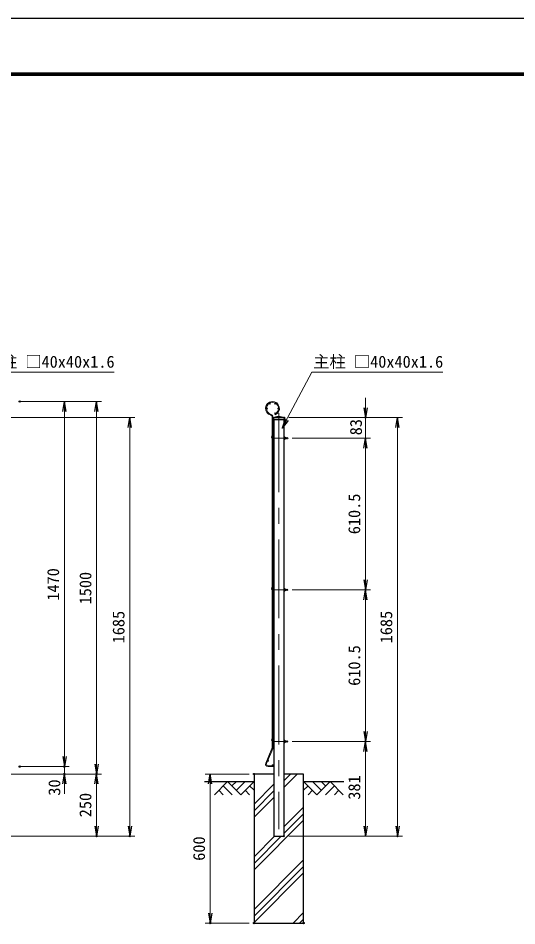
# Model space of a CAD drawing. Units: millimetres, scale not verified. Extents: x -4200 to 4200, y -2970 to 2970.
# Drawn here: x -731 to 1279, y -685 to 2970 of the extents above; entities that cross this region are included whole.
import ezdxf
from ezdxf.enums import TextEntityAlignment as Align

# ---------------------------------------------------------------- set-up
doc = ezdxf.new("R2010")
doc.units = ezdxf.units.MM
doc.header["$LTSCALE"] = 10
doc.header["$PDMODE"] = 32
doc.header["$PDSIZE"] = 5
doc.linetypes.add('USER1', pattern=[50.8, 31.75, -6.35, 6.35, -6.35])
for name, color, linetype, lineweight in [('0-1_D-BGD', 7, 'Continuous', 25), ('0-2_D-STR4', 7, 'Continuous', 25), ('0-3_D-STR-DIM', 7, 'Continuous', 13), ('0-4_D-STR3', 3, 'Continuous', 13), ('0-5_D-BMK', 2, 'USER1', 13), ('0-6_D-STR1', 1, 'Continuous', 25), ('0-7_D-STR2', 7, 'Continuous', 13), ('0-8_D-DCR-HCH', 7, 'Continuous', 13), ('0-9_0', 7, 'Continuous', 25), ('0-B_D-STR-TXT', 7, 'Continuous', 25), ('0-C_D-TTL', 7, 'Continuous', 25)]:
    doc.layers.add(name, color=color, linetype=linetype, lineweight=lineweight)
doc.layers.add('0-A_Defpoints', color=7, linetype='Continuous')
doc.styles.add('ＭＳ ゴシック', font='')
doc.styles.get('ＭＳ ゴシック').set_extended_font_data('MS Gothic')

# ---------------------------------------------------------------- blocks, each defined once
blk = doc.blocks.new('_Open')
at = {"layer": '0-9_0'}
blk.add_line((-10, 1.667), (0, 0), dxfattribs=at)
blk.add_lwpolyline([(-10, -1.667), (0, 0), (-10, 0)], dxfattribs=at)

msp = doc.modelspace()

# ---------------------------------------------------------------- linework, layer by layer
at = {"layer": '0-1_D-BGD'}
for p, q in [((19.37, -103.62), (219.37, -103.62)), ((419.37, -103.62), (581.9, -103.62))]:
    msp.add_line(p, q, dxfattribs=at)
at = {"layer": '0-2_D-STR4'}
msp.add_lwpolyline([(299.37, -73.62), (219.37, -73.62), (219.37, -673.62), (419.37, -673.62), (419.37, -73.62), (339.37, -73.62)], dxfattribs=at)
at = {"layer": '0-3_D-STR-DIM'}
for p, q in [((-724.99, 1426.38), (-524.99, 1426.38)), ((-704.99, 1426.38), (-394.99, 1426.38)), ((668.56, 1401.38), (668.56, 1441.38)), ((-959.45, 1361.38), (-261.49, 1361.38)), ((-544.99, 1386.38), (-544.99, -3.62)), ((-414.99, 1386.38), (-414.99, -33.62)), ((360.37, 1361.38), (688.56, 1361.38)), ((360.37, 1361.38), (817.56, 1361.38)), ((668.56, 1278.38), (668.56, 1361.38)), ((-281.49, 1321.38), (-281.49, -283.62)), ((797.56, 1321.38), (797.56, -283.62)), ((372.7, 1278.38), (688.56, 1278.38)), ((372.7, 1278.38), (688.56, 1278.38)), ((668.56, 1238.38), (668.56, 1198.38)), ((668.56, 1238.38), (668.56, 707.88)), ((372.7, 667.88), (688.56, 667.88)), ((372.7, 667.88), (688.56, 667.88)), ((668.56, 627.88), (668.56, 97.38)), ((372.7, 57.38), (688.56, 57.38)), ((372.7, 57.38), (688.56, 57.38)), ((-544.99, -3.62), (-544.99, 36.38)), ((668.56, -283.62), (668.56, 17.38)), ((-724.99, -43.62), (-524.99, -43.62)), ((-704.99, -43.62), (-524.99, -43.62)), ((-544.99, -43.62), (-544.99, -73.62)), ((-880.45, -73.62), (-524.99, -73.62)), ((-880.45, -73.62), (-394.99, -73.62)), ((-860.45, -73.62), (-394.99, -73.62)), ((199.37, -73.62), (22.97, -73.62)), ((-544.99, -113.62), (-544.99, -153.62)), ((-414.99, -113.62), (-414.99, -283.62)), ((42.97, -113.62), (42.97, -633.62)), ((-960.45, -323.62), (-394.99, -323.62)), ((-960.45, -323.62), (-261.49, -323.62)), ((359.37, -323.62), (688.56, -323.62)), ((359.37, -323.62), (817.56, -323.62)), ((199.37, -673.62), (22.97, -673.62))]:
    msp.add_line(p, q, dxfattribs=at)
at = {"layer": '0-4_D-STR3'}
for p, q in [((291.74, 1288.27), (292.17, 1288.84)), ((298.87, 1289.09), (295.77, 1291.43)), ((295.89, 1285.14), (298.87, 1289.09)), ((297.97, 1280.98), (299.37, 1280.98)), ((343.5, 1283.9), (339.37, 1283.9)), ((339.37, 1283.9), (339.37, 1272.85)), ((343.5, 1281.14), (339.37, 1281.14)), ((344, 1282.53), (344, 1274.04)), ((297.97, 1275.78), (299.37, 1275.78)), ((343.5, 1275.61), (339.37, 1275.61)), ((343.5, 1272.85), (339.37, 1272.85)), ((344, 1275.78), (348.01, 1275.78)), ((291.74, 677.77), (292.17, 678.34)), ((298.87, 678.59), (295.77, 680.93)), ((295.89, 674.64), (298.87, 678.59)), ((297.97, 670.48), (299.37, 670.48)), ((297.97, 665.28), (299.37, 665.28)), ((343.5, 673.4), (339.37, 673.4)), ((339.37, 673.4), (339.37, 662.35)), ((343.5, 670.64), (339.37, 670.64)), ((343.5, 665.11), (339.37, 665.11)), ((343.5, 662.35), (339.37, 662.35)), ((344, 672.03), (344, 663.54)), ((344, 665.28), (348.01, 665.28)), ((291.74, 67.27), (292.17, 67.84)), ((298.87, 68.09), (295.77, 70.43)), ((295.89, 64.14), (298.87, 68.09)), ((297.97, 59.98), (299.37, 59.98)), ((297.97, 54.78), (299.37, 54.78)), ((339.37, 62.9), (339.37, 51.85)), ((343.5, 62.9), (339.37, 62.9)), ((343.5, 60.14), (339.37, 60.14)), ((343.5, 54.61), (339.37, 54.61)), ((343.5, 51.85), (339.37, 51.85)), ((344, 61.53), (344, 53.04)), ((344, 54.78), (348.01, 54.78))]:
    msp.add_line(p, q, dxfattribs=at)
for points in [[(344, 1280.98), (348.01, 1280.98), (348.01, 1275.78)], [(344, 670.48), (348.01, 670.48), (348.01, 665.28)], [(344, 59.98), (348.01, 59.98), (348.01, 54.78)]]:
    msp.add_lwpolyline(points, dxfattribs=at)
for centre, radius, start, end in [((297.97, 1283.58), 7.8, 143, 221.96156), ((297.97, 1283.58), 2.6, 143, 147.797), ((297.97, 1283.58), 2.6, 212.203, 270), ((336.12, 1278.38), 7.88, 339.48158, 20.51842), ((341.85, 1282.52), 2.16, 320.19668, 39.80332), ((344.97, 1278.38), 4, 319.4584, 40.5416), ((297.97, 1283.58), 7.8, 253.6171, 270), ((339.34, 1275.59), 0.031, 40.87793, 319.12207), ((341.88, 1274.23), 2.13, 319.53759, 40.46241), ((297.97, 673.08), 7.8, 143, 221.96156), ((297.97, 673.08), 2.6, 143, 147.797), ((297.97, 673.08), 2.6, 212.203, 270), ((297.97, 673.08), 7.8, 253.6171, 270), ((339.34, 665.09), 0.031, 40.87793, 319.12207), ((336.12, 667.88), 7.88, 339.48158, 20.51842), ((341.88, 663.73), 2.13, 319.53759, 40.46241), ((341.85, 672.02), 2.16, 320.19668, 39.80332), ((344.97, 667.88), 4, 319.4584, 40.5416), ((297.97, 62.58), 7.8, 143, 221.96156), ((297.97, 62.58), 2.6, 143, 147.797), ((297.97, 62.58), 2.6, 212.203, 270), ((297.97, 62.58), 7.8, 253.6171, 270), ((339.34, 54.59), 0.031, 40.87793, 319.12207), ((336.12, 57.38), 7.88, 339.48158, 20.51842), ((341.88, 53.23), 2.13, 319.53759, 40.46241), ((341.85, 61.52), 2.16, 320.19668, 39.80332), ((344.97, 57.38), 4, 319.4584, 40.5416)]:
    msp.add_arc(centre, radius, start, end, dxfattribs=at)
at = {"layer": '0-5_D-BMK'}
for p, q in [((319.37, 1378.88), (319.37, -295.38)), ((299.37, 1278.38), (352.7, 1278.38)), ((299.37, 667.88), (352.7, 667.88)), ((299.37, 57.38), (352.7, 57.38))]:
    msp.add_line(p, q, dxfattribs=at)
at = {"layer": '0-6_D-STR1'}
for p, q in [((298.37, 1361.38), (313.37, 1365.38)), ((298.37, 1361.38), (340.37, 1361.38)), ((298.37, 1361.38), (298.37, 1354.38)), ((298.37, 1354.38), (340.37, 1354.38)), ((299.37, 1354.38), (299.37, -323.62)), ((313.37, 1365.38), (325.37, 1365.38)), ((325.37, 1365.38), (340.37, 1361.38)), ((339.37, 1354.38), (339.37, -323.62)), ((340.37, 1361.38), (340.37, 1354.38)), ((299.37, -323.62), (339.37, -323.62))]:
    msp.add_line(p, q, dxfattribs=at)
at = {"layer": '0-7_D-STR2'}
for p, q in [((292.17, 31.44), (292.17, 1364.97)), ((295.77, 31.44), (295.77, 1364.97)), ((302.81, 1375.63), (304.11, 1372.28)), ((266.76, -29.72), (291.66, 28.93)), ((270.08, -31.12), (294.97, 27.53)), ((297.77, -40.02), (275.97, -40.02)), ((297.77, -43.62), (275.97, -43.62)), ((297.77, -40.02), (297.77, -43.62))]:
    msp.add_line(p, q, dxfattribs=at)
for centre in [(271.37, 1398.38), (282.67, 1417.95), (305.27, 1417.95), (316.57, 1398.38), (305.27, 1378.8), (297.57, 1282.38), (297.57, 1137.38), (297.57, 992.38), (297.57, 847.38), (297.57, 702.38), (297.57, 671.88), (297.57, 642.08), (297.57, 497.08), (297.57, 352.08), (297.57, 207.08), (297.57, 61.38), (276.5, -20.6), (294.27, -38.22)]:
    msp.add_circle(centre, 1.8, dxfattribs=at)
for centre, radius, start, end in [((293.97, 1398.38), 28, 291.25, 256.20952), ((293.97, 1398.38), 24.4, 291.25, 256.20952), ((285.77, 1364.97), 6.4, 0, 76.20952), ((285.77, 1364.97), 10, 0, 76.20952), ((285.77, 31.44), 6.4, 337, 0), ((285.77, 31.44), 10, 337, 0), ((275.97, -33.62), 10, 157, 270), ((275.97, -33.62), 6.4, 157, 270)]:
    msp.add_arc(centre, radius, start, end, dxfattribs=at)
at = {"layer": '0-8_D-DCR-HCH'}
for p, q in [((112.94, -103.62), (59.73, -156.84)), ((112.94, -103.62), (166.15, -156.84)), ((130.68, -121.36), (148.42, -103.62)), ((148.42, -139.1), (183.89, -103.62)), ((166.15, -156.84), (219.37, -103.62)), ((472.58, -156.84), (419.37, -103.62)), ((490.32, -139.1), (454.84, -103.62)), ((525.79, -103.62), (472.58, -156.84)), ((508.15, -121.45), (490.32, -103.62)), ((525.79, -103.62), (579, -156.84)), ((77.47, -139.1), (95.29, -156.84)), ((95.21, -121.36), (130.84, -156.84)), ((183.89, -139.1), (201.71, -156.84)), ((201.63, -121.36), (219.37, -139.02)), ((437.1, -121.36), (419.37, -139.02)), ((454.84, -139.1), (437.02, -156.84)), ((543.53, -121.36), (507.89, -156.84)), ((561.27, -139.1), (543.45, -156.84))]:
    msp.add_line(p, q, dxfattribs=at)
at = {"layer": '0-9_0'}
for p, q in [((339.37, -127.69), (393.43, -73.62)), ((339.37, -101.17), (366.92, -73.62)), ((339.37, -74.66), (340.4, -73.62)), ((219.37, -194.66), (299.37, -114.66)), ((219.37, -221.17), (299.37, -141.17)), ((219.37, -247.69), (299.37, -167.69)), ((339.37, -286.79), (419.37, -206.79)), ((339.37, -313.31), (419.37, -233.31)), ((219.37, -459.82), (419.37, -259.82)), ((219.37, -433.31), (329.05, -323.62)), ((219.37, -406.79), (302.53, -323.62)), ((219.37, -618.92), (419.37, -418.92)), ((219.37, -645.44), (419.37, -445.44)), ((219.37, -671.95), (419.37, -471.95)), ((376.8, -673.62), (419.37, -631.05)), ((403.31, -673.62), (419.37, -657.57))]:
    msp.add_line(p, q, dxfattribs=at)
at = {"layer": '0-A_Defpoints'}
for p in [(-724.99, 1426.38), (340.37, 1361.38), (668.56, 1361.38), (352.7, 1278.38), (352.7, 667.88), (668.56, 667.88), (352.7, 57.38), (668.56, 57.38), (-724.99, -43.62), (-544.99, -43.62), (-544.99, -73.62), (-414.99, -73.62), (219.37, -73.62), (-414.99, -323.62), (-281.49, -323.62), (339.37, -323.62), (797.56, -323.62), (42.97, -673.62), (219.37, -673.62), (219.37, -673.62), (419.37, -673.62)]:
    msp.add_point(p, dxfattribs=at)
at = {"layer": '0-B_D-STR-TXT', "lineweight": 13}
for points in [[(-344.06, 1543.89), (-871.3, 1543.89), (-991.09, 1320.25)], [(980.33, 1543.89), (453.09, 1543.89), (333.3, 1320.25)]]:
    msp.add_lwpolyline(points, dxfattribs=at)
at = {"layer": '0-C_D-TTL', "color": 2}
msp.add_lwpolyline([(-4200, 2970), (4200, 2970), (4200, -2970), (-4200, -2970)], close=True, dxfattribs=at)
at = {"layer": '0-C_D-TTL'}
for points in [[(-3930, 2750), (3930, 2750), (3930, -2750), (-3930, -2750)], [(-3927.5, 2747.5), (3927.5, 2747.5), (3927.5, -2747.5), (-3927.5, -2747.5)], [(-3925, 2745), (3925, 2745), (3925, -2745), (-3925, -2745)], [(-3922.5, 2742.5), (3922.5, 2742.5), (3922.5, -2742.5), (-3922.5, -2742.5)], [(-3920, 2740), (3920, 2740), (3920, -2740), (-3920, -2740)]]:
    msp.add_lwpolyline(points, close=True, dxfattribs=at)

# ---------------------------------------------------------------- block references
at = {"layer": '0-3_D-STR-DIM', "xscale": 4, "yscale": 4}
for p, rotation in [((-544.99, 1426.38), 90), ((-414.99, 1426.38), 90), ((668.56, 1361.38), 270), ((-281.49, 1361.38), 90), ((797.56, 1361.38), 90), ((668.56, 1278.38), 90), ((668.56, 1278.38), 90), ((668.56, 667.88), 270), ((668.56, 667.88), 90), ((668.56, 57.38), 270), ((668.56, 57.38), 90), ((-544.99, -43.62), 270), ((-544.99, -43.62), 270), ((-414.99, -73.62), 270), ((-544.99, -73.62), 90), ((-414.99, -73.62), 90), ((42.97, -73.62), 90), ((-414.99, -323.62), 270), ((-281.49, -323.62), 270), ((668.56, -323.62), 270), ((797.56, -323.62), 270), ((42.97, -673.62), 270)]:
    msp.add_blockref('_Open', p, dxfattribs=dict(at, rotation=rotation))
at = {"layer": '0-B_D-STR-TXT', "xscale": 4, "yscale": 4, "rotation": 241.82519}
msp.add_blockref('_Open', (332.36, 1318.48), dxfattribs=at)

# ---------------------------------------------------------------- texts
at = {"layer": '0-3_D-STR-DIM', "style": 'ＭＳ ゴシック'}
for s, p in [('83', (668.56, 1290.32)), ('610.5', (661.81, 892.03)), ('1470', (-551.74, 624.48)), ('1500', (-421.74, 609.48)), ('1685', (-288.24, 452.63)), ('1685', (790.81, 452.63)), ('610.5', (661.81, 281.53)), ('30', (-546.86, -160.71)), ('381', (661.81, -176.92)), ('250', (-421.74, -247.62)), ('600', (36.23, -422.87))]:
    msp.add_text(s, height=48.09, rotation=90, dxfattribs=at).set_placement(p, align=Align.BOTTOM_LEFT)
at = {"layer": '0-B_D-STR-TXT', "style": 'ＭＳ ゴシック'}
for p in [(-866.45, 1548.15), (457.94, 1548.15)]:
    msp.add_text('主柱 □40x40x1.6', height=48.09, dxfattribs=at).set_placement(p, align=Align.BOTTOM_LEFT)

doc.saveas('drawing.dxf')
